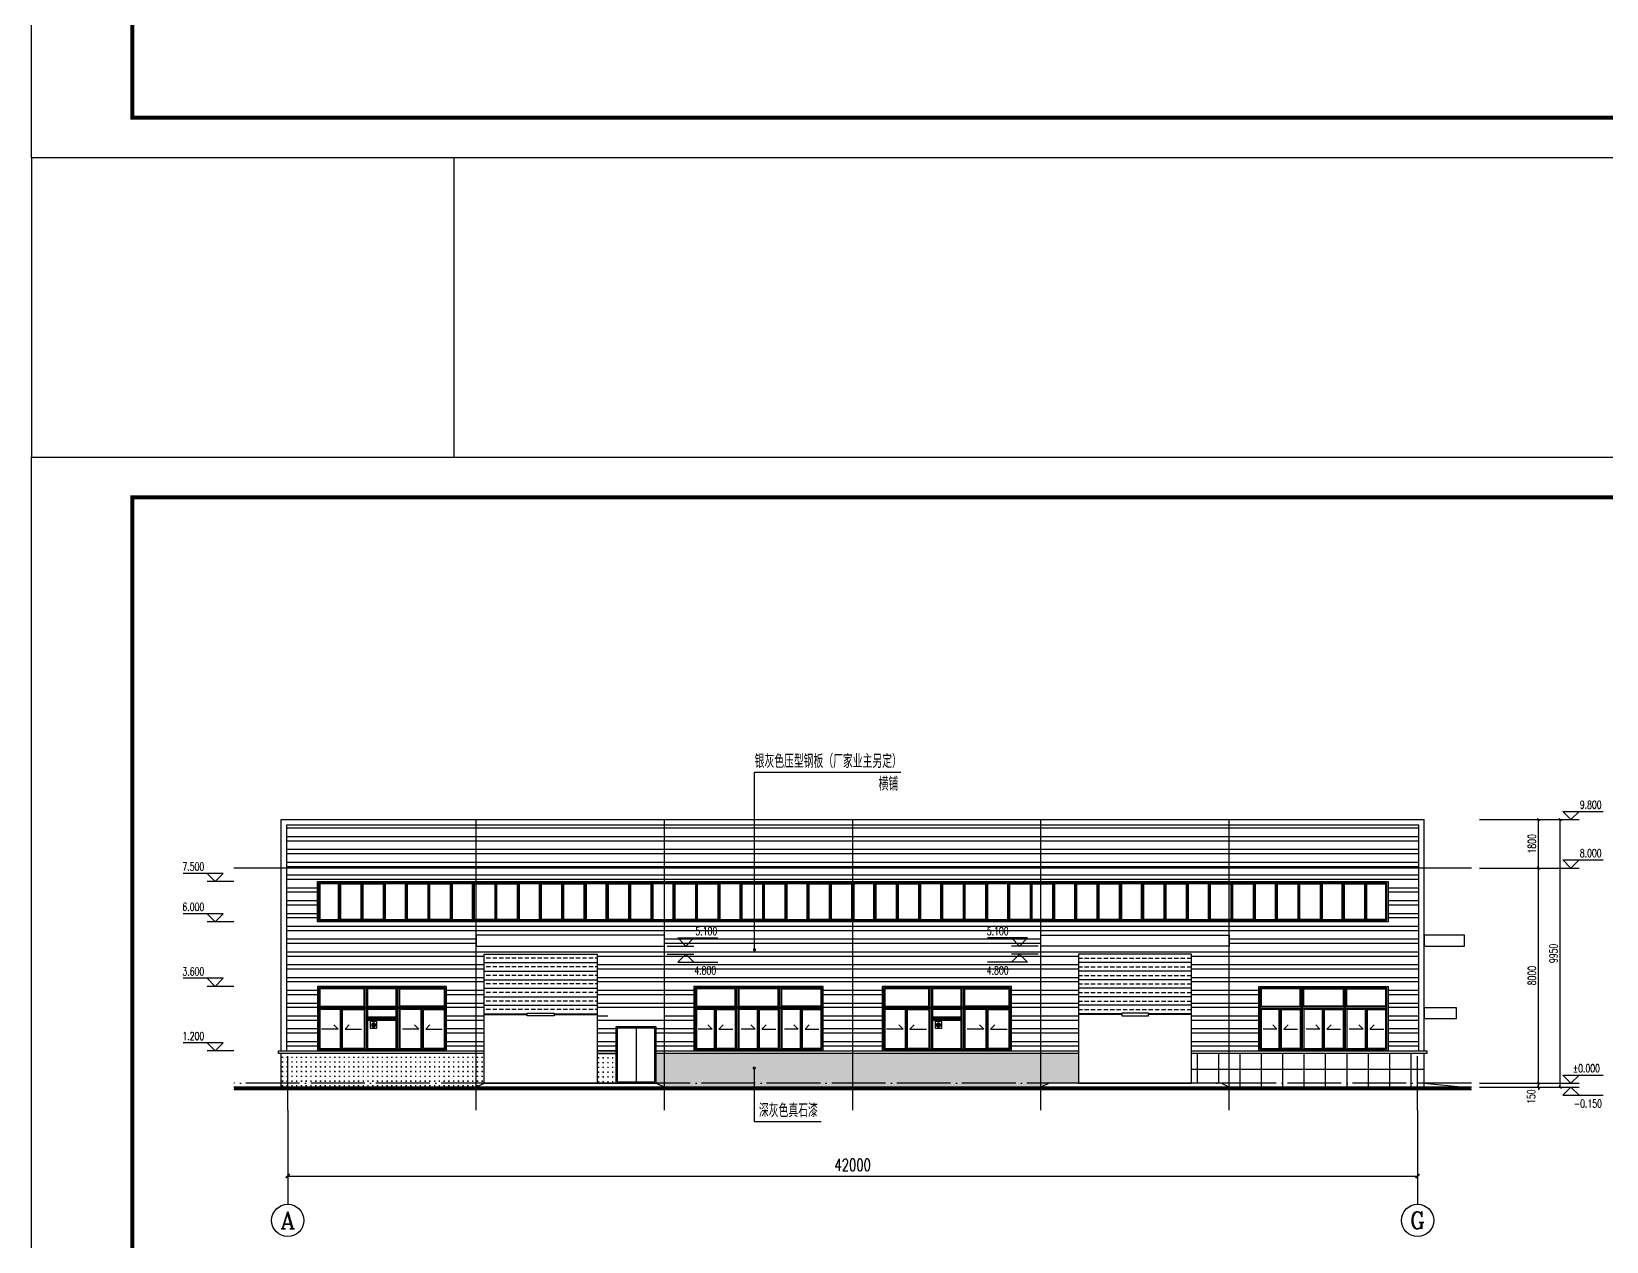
# Model space of a CAD drawing. Extents: x 170967 to 297117, y -33682 to 593582.
# Drawn here: x 170967 to 229515, y 169810 to 214793 of the extents above; entities that cross this region are included whole.
import ezdxf
from ezdxf.enums import TextEntityAlignment as Align

# ---------------------------------------------------------------- set-up
doc = ezdxf.new("R2010")
doc.units = 0
doc.header["$LTSCALE"] = 1000
doc.header["$MEASUREMENT"] = 0
doc.linetypes.add('DOTE', pattern=[2.42, 2, -0.2, 0.02, -0.2])
doc.layers.get('Defpoints').update_dxf_attribs({"color": 250})
for name, color, linetype in [('0 - 立面线', 7, 'Continuous'), ('0-建筑立面', 255, 'Continuous'), ('AXIS', 171, 'Continuous'), ('AXIS_TEXT', 7, 'Continuous'), ('DIM_ELEV', 171, 'Continuous'), ('DIM_LEAD', 171, 'Continuous'), ('DOTE', 14, 'DOTE'), ('PUB_TEXT', 7, 'Continuous'), ('TK', 4, 'Continuous'), ('WINDOW', 140, 'Continuous'), ('填充', 8, 'Continuous')]:
    doc.layers.add(name, color=color, linetype=linetype)
doc.layers.add('02', color=1, linetype='Continuous', lineweight=15)
doc.styles.add('_TCH_AXIS', font='COMPLEX', dxfattribs={"bigfont": 'GBCBIG'})
doc.styles.add('_TCH_DIM', font='SIMPLEX', dxfattribs={"bigfont": 'GBCBIG'})
doc.styles.add('_TCH_DIM_T3', font='SIMPLEX', dxfattribs={"width": 0.705882, "bigfont": 'GBCBIG'})
doc.styles.add('COMPLEX', font='COMPLEX')
doc.dimstyles.new('_TCH_ARCH&&100', dxfattribs={"dimtxt": 297.5, "dimasz": 100, "dimexe": 250, "dimexo": 300, "dimgap": 100, "dimtad": 1, "dimdec": 0, "dimzin": 0, "dimdsep": 46, "dimtxsty": '_TCH_DIM_T3', "dimblk": 'ARCHTICK', "dimcen": 0.09, "dimclrt": 7, "dimazin": 2, "dimtfac": 1, "dimtdec": 0, "dimtix": 1, "dimtmove": 2, "dimatfit": 3, "dimfxl": 0, "dimtolj": 1, "dimtzin": 0, "dimarcsym": 0})
doc.dimstyles.new('_TCH_ARCH&&150', dxfattribs={"dimtxt": 446.25, "dimasz": 150, "dimexe": 375, "dimexo": 450, "dimgap": 189.375, "dimtad": 1, "dimdec": 0, "dimzin": 0, "dimdsep": 46, "dimtxsty": '_TCH_DIM_T3', "dimblk": 'ARCHTICK', "dimcen": 0.09, "dimclrt": 7, "dimazin": 2, "dimtfac": 1, "dimtdec": 0, "dimtix": 1, "dimtmove": 2, "dimatfit": 3, "dimfxl": 0, "dimtolj": 1, "dimtzin": 0, "dimarcsym": 0})
pattern_1 = [(180, (185617.04, -178665.3), (-1e-14, -176.7767), [40, -136.7767]), (270, (185420.26, -178468.52), (176.7767, -1e-14), [40, -136.7767])]

# ---------------------------------------------------------------- blocks, each defined once
blk = doc.blocks.new('A$C474D48D3')
at = {"layer": '02'}
h = blk.add_hatch(color=256, dxfattribs=at)
edge = h.paths.add_edge_path()
edge.add_arc((-125, -125), 75, 0, 360)
blk.add_lwpolyline([(-250, 0), (0, 0), (0, -250), (-250, -250)], close=True)
blk.add_circle((-125, -125), 75)
blk = doc.blocks.new('A$C5D2F2028')
at = {"layer": 'WINDOW'}
for p, q in [((900, 50), (900, 1575)), ((3900, 50), (3900, 1575))]:
    blk.add_line(p, q, dxfattribs=at)
for points in [[(0, 0), (4800, 0), (4800, 2400), (0, 2400)], [(50, 50), (4750, 50), (4750, 2350), (50, 2350)], [(1775, 2350), (1825, 2350), (1825, 50), (1775, 50)], [(2975, 2350), (3025, 2350), (3025, 50), (2975, 50)], [(4750, 1625), (4750, 1575), (50, 1575), (50, 1625)]]:
    blk.add_lwpolyline(points, close=True, dxfattribs=at)
at = {"layer": 'WINDOW', "color": 252}
for points in [[(1735, 2310), (90, 2310), (90, 1665), (1735, 1665)], [(2935, 2310), (1865, 2310), (1865, 1665), (2935, 1665)], [(3065, 2310), (4710, 2310), (4710, 1665), (3065, 1665)], [(860, 1535), (90, 1535), (90, 90), (860, 90)], [(940, 1535), (1735, 1535), (1735, 90), (940, 90)], [(1865, 1265), (2935, 1265), (2935, 1535), (1865, 1535)], [(3860, 1535), (3065, 1535), (3065, 90), (3860, 90)], [(3940, 1535), (4710, 1535), (4710, 90), (3940, 90)], [(2935, 1135), (1865, 1135), (1865, 90), (2935, 90)]]:
    blk.add_lwpolyline(points, close=True, dxfattribs=at)
at = {"layer": 'WINDOW'}
for points in [[(1825, 1225), (2975, 1225)], [(2975, 1175), (1825, 1175)], [(615, 972), (771, 813), (160, 813)], [(1185, 972), (1029, 813), (1640, 813)], [(3615, 972), (3771, 813), (3160, 813)], [(4185, 972), (4029, 813), (4640, 813)]]:
    blk.add_lwpolyline(points, dxfattribs=at)
at = {"xscale": -1}
blk.add_blockref('A$C474D48D3', (1965, 1091), dxfattribs=at)
blk = doc.blocks.new('A$C56D60E92')
at = {"layer": '填充'}
h = blk.add_hatch(dxfattribs=at)
h.set_pattern_fill('ANSI33', color=250, scale=100, angle=135)
h.set_pattern_definition([(180, (-23503, -337664), (-3e-14, -317.5), []), (180, (-23661.75, -337505.25), (-3e-14, -317.5), [158.75, -79.375])])
h.paths.add_polyline_path([(2600, 2606), (2600, 2556), (4200, 2556), (4200, 4800), (0, 4800), (0, 2556), (1600, 2556), (1600, 2606)])
at = {"layer": 'WINDOW'}
for p, q in [((0, 2556), (1600, 2556)), ((2600, 2556), (4200, 2556))]:
    blk.add_line(p, q, dxfattribs=at)
for points in [[(0, 4800), (4200, 4800), (4200, 0), (0, 0)], [(2600, 2606), (2600, 2506), (1600, 2506), (1600, 2606)]]:
    blk.add_lwpolyline(points, close=True, dxfattribs=at)
blk = doc.blocks.new('A$C1AEC7027')
at = {"layer": 'WINDOW'}
blk.add_line((750, 2050), (750, 50), dxfattribs=at)
for points in [[(1500, 2100), (0, 2100), (0, 0), (1500, 0)], [(1450, 2050), (50, 2050), (50, 50), (1450, 50)]]:
    blk.add_lwpolyline(points, close=True, dxfattribs=at)
blk = doc.blocks.new('A$C22645104')
at = {"layer": 'WINDOW'}
for p, q in [((0, 50), (0, 1450)), ((829, 50), (829, 1450)), ((1658, 50), (1658, 1450)), ((2487, 50), (2487, 1450)), ((3317, 50), (3317, 1450)), ((4146, 50), (4146, 1450)), ((4975, 50), (4975, 1450)), ((5804, 50), (5804, 1450)), ((6633, 50), (6633, 1450)), ((7462, 50), (7462, 1450)), ((8292, 50), (8292, 1450)), ((9121, 50), (9121, 1450)), ((9950, 50), (9950, 1450)), ((10779, 50), (10779, 1450)), ((11608, 50), (11608, 1450)), ((12437, 50), (12437, 1450)), ((13267, 50), (13267, 1450)), ((14096, 50), (14096, 1450)), ((14925, 50), (14925, 1450)), ((15754, 50), (15754, 1450)), ((16583, 50), (16583, 1450)), ((17412, 50), (17412, 1450)), ((18242, 50), (18242, 1450)), ((19071, 50), (19071, 1450)), ((19900, 50), (19900, 1450)), ((20729, 50), (20729, 1450)), ((21558, 50), (21558, 1450)), ((22387, 50), (22387, 1450)), ((23217, 50), (23217, 1450)), ((24046, 50), (24046, 1450)), ((24875, 50), (24875, 1450)), ((25704, 50), (25704, 1450)), ((26533, 50), (26533, 1450)), ((27362, 50), (27362, 1450)), ((28192, 50), (28192, 1450)), ((29021, 50), (29021, 1450)), ((29850, 50), (29850, 1450)), ((30679, 50), (30679, 1450)), ((31508, 50), (31508, 1450)), ((32337, 50), (32337, 1450)), ((33167, 50), (33167, 1450)), ((33996, 50), (33996, 1450)), ((34825, 50), (34825, 1450)), ((35654, 50), (35654, 1450)), ((36483, 50), (36483, 1450)), ((37312, 50), (37312, 1450)), ((38142, 50), (38142, 1450)), ((38971, 50), (38971, 1450))]:
    blk.add_line(p, q, dxfattribs=at)
for points in [[(39800, 0), (0, 0), (0, 1500), (39800, 1500)], [(39750, 50), (50, 50), (50, 1450), (39750, 1450)]]:
    blk.add_lwpolyline(points, close=True, dxfattribs=at)
at = {"layer": 'WINDOW', "color": 251}
for points in [[(90, 90), (789, 90), (789, 1410), (90, 1410)], [(1618, 90), (869, 90), (869, 1410), (1618, 1410)], [(2447, 90), (1698, 90), (1698, 1410), (2447, 1410)], [(2527, 90), (3277, 90), (3277, 1410), (2527, 1410)], [(4106, 90), (3357, 90), (3357, 1410), (4106, 1410)], [(4935, 90), (4186, 90), (4186, 1410), (4935, 1410)], [(5015, 90), (5764, 90), (5764, 1410), (5015, 1410)], [(6593, 90), (5844, 90), (5844, 1410), (6593, 1410)], [(7422, 90), (6673, 90), (6673, 1410), (7422, 1410)], [(7502, 90), (8252, 90), (8252, 1410), (7502, 1410)], [(9081, 90), (8332, 90), (8332, 1410), (9081, 1410)], [(9910, 90), (9161, 90), (9161, 1410), (9910, 1410)], [(9990, 90), (10739, 90), (10739, 1410), (9990, 1410)], [(11568, 90), (10819, 90), (10819, 1410), (11568, 1410)], [(12397, 90), (11648, 90), (11648, 1410), (12397, 1410)], [(12477, 90), (13227, 90), (13227, 1410), (12477, 1410)], [(14056, 90), (13307, 90), (13307, 1410), (14056, 1410)], [(14885, 90), (14136, 90), (14136, 1410), (14885, 1410)], [(14965, 90), (15714, 90), (15714, 1410), (14965, 1410)], [(16543, 90), (15794, 90), (15794, 1410), (16543, 1410)], [(17372, 90), (16623, 90), (16623, 1410), (17372, 1410)], [(17452, 90), (18202, 90), (18202, 1410), (17452, 1410)], [(19031, 90), (18282, 90), (18282, 1410), (19031, 1410)], [(19860, 90), (19111, 90), (19111, 1410), (19860, 1410)], [(19940, 90), (20689, 90), (20689, 1410), (19940, 1410)], [(21518, 90), (20769, 90), (20769, 1410), (21518, 1410)], [(22347, 90), (21598, 90), (21598, 1410), (22347, 1410)], [(22427, 90), (23177, 90), (23177, 1410), (22427, 1410)], [(24006, 90), (23257, 90), (23257, 1410), (24006, 1410)], [(24835, 90), (24086, 90), (24086, 1410), (24835, 1410)], [(24915, 90), (25664, 90), (25664, 1410), (24915, 1410)], [(26493, 90), (25744, 90), (25744, 1410), (26493, 1410)], [(27322, 90), (26573, 90), (26573, 1410), (27322, 1410)], [(27402, 90), (28152, 90), (28152, 1410), (27402, 1410)], [(28981, 90), (28232, 90), (28232, 1410), (28981, 1410)], [(29810, 90), (29061, 90), (29061, 1410), (29810, 1410)], [(29890, 90), (30639, 90), (30639, 1410), (29890, 1410)], [(31468, 90), (30719, 90), (30719, 1410), (31468, 1410)], [(32297, 90), (31548, 90), (31548, 1410), (32297, 1410)], [(32377, 90), (33127, 90), (33127, 1410), (32377, 1410)], [(33956, 90), (33207, 90), (33207, 1410), (33956, 1410)], [(34785, 90), (34036, 90), (34036, 1410), (34785, 1410)], [(34865, 90), (35614, 90), (35614, 1410), (34865, 1410)], [(36443, 90), (35694, 90), (35694, 1410), (36443, 1410)], [(37272, 90), (36523, 90), (36523, 1410), (37272, 1410)], [(37352, 90), (38102, 90), (38102, 1410), (37352, 1410)], [(38931, 90), (38182, 90), (38182, 1410), (38931, 1410)], [(39011, 1410), (39710, 1410), (39710, 90), (39011, 90)]]:
    blk.add_lwpolyline(points, close=True, dxfattribs=at)
blk = doc.blocks.new('A$C7BE47643')
at = {"layer": 'WINDOW'}
for p, q in [((800, 50), (800, 1575)), ((2400, 50), (2400, 1575)), ((4000, 50), (4000, 1575))]:
    blk.add_line(p, q, dxfattribs=at)
for points in [[(0, 0), (4800, 0), (4800, 2400), (0, 2400)], [(50, 50), (4750, 50), (4750, 2350), (50, 2350)], [(1575, 2350), (1625, 2350), (1625, 50), (1575, 50)], [(3175, 2350), (3225, 2350), (3225, 50), (3175, 50)], [(4750, 1625), (4750, 1575), (50, 1575), (50, 1625)]]:
    blk.add_lwpolyline(points, close=True, dxfattribs=at)
at = {"layer": 'WINDOW', "color": 252}
for points in [[(1535, 2310), (90, 2310), (90, 1665), (1535, 1665)], [(3135, 2310), (1665, 2310), (1665, 1665), (3135, 1665)], [(3265, 2310), (4710, 2310), (4710, 1665), (3265, 1665)], [(760, 1535), (90, 1535), (90, 90), (760, 90)], [(840, 1535), (1535, 1535), (1535, 90), (840, 90)], [(2360, 1535), (1665, 1535), (1665, 90), (2360, 90)], [(2440, 1535), (3135, 1535), (3135, 90), (2440, 90)], [(3960, 1535), (3265, 1535), (3265, 90), (3960, 90)], [(4040, 1535), (4710, 1535), (4710, 90), (4040, 90)]]:
    blk.add_lwpolyline(points, close=True, dxfattribs=at)
at = {"layer": 'WINDOW'}
for points in [[(515, 972), (671, 813), (160, 813)], [(1085, 972), (929, 813), (1440, 813)], [(2115, 972), (2271, 813), (1760, 813)], [(2685, 972), (2529, 813), (3040, 813)], [(3715, 972), (3871, 813), (3360, 813)], [(4285, 972), (4129, 813), (4640, 813)]]:
    blk.add_lwpolyline(points, dxfattribs=at)
blk = doc.blocks.new('GeYuanFrame_12877651', base_point=(20.09, 4.53))
at = {"layer": 'TK'}
blk.add_lwpolyline([(20.09, 4.53), (20.09, 598.53), (861.09, 598.53), (861.09, 4.53)], close=True, dxfattribs=at)
at = {"layer": 'TK', "const_width": 1}
blk.add_lwpolyline([(45.09, 588.53), (851.09, 588.53), (851.09, 14.53), (45.09, 14.53)], close=True, dxfattribs=at)
blk = doc.blocks.new('GeYuanFrame_23765231', base_point=(20.09, 4.53))
at = {"layer": 'TK'}
blk.add_lwpolyline([(20.09, 4.53), (20.09, 598.53), (861.09, 598.53), (861.09, 4.53)], close=True, dxfattribs=at)
at = {"layer": 'TK', "const_width": 1}
blk.add_lwpolyline([(45.09, 588.53), (851.09, 588.53), (851.09, 14.53), (45.09, 14.53)], close=True, dxfattribs=at)
blk = doc.blocks.new('_AXISO')
blk.add_circle((0, 0), 0.5)
at = {"layer": 'AXIS_TEXT', "style": 'COMPLEX', "width": 1.041667}
blk.add_attdef('A', text='', height=0.56, dxfattribs=at).set_placement((-0.25, -0.28), (0.25, -0.28), align=Align.FIT)
blk = doc.blocks.new('_ArchTick')
at = {"color": 0, "linetype": 'ByBlock', "const_width": 0.4}
blk.add_lwpolyline([(-0.5, -0.5), (0.5, 0.5)], dxfattribs=at)
blk = doc.blocks.new('*D117')
at = {"layer": 'AXIS', "color": 0, "lineweight": -2}
for p, q in [((180493, 174245), (180493, 171870)), ((222493, 174245), (222493, 171870)), ((180493, 172245), (222493, 172245))]:
    blk.add_line(p, q, dxfattribs=at)
at = {"layer": 'Defpoints', "color": 0}
for p in [(180493, 174695), (222493, 174695), (222493, 172245)]:
    blk.add_point(p, dxfattribs=at)
at = {"layer": 'AXIS', "color": 0, "lineweight": -2, "xscale": 150, "yscale": 150, "zscale": 150, "rotation": 180}
blk.add_blockref('_ArchTick', (180493, 172245), dxfattribs=at)
at = {"layer": 'AXIS', "color": 0, "lineweight": -2, "xscale": 150, "yscale": 150, "zscale": 150}
blk.add_blockref('_ArchTick', (222493, 172245), dxfattribs=at)
at = {"layer": 'AXIS', "color": 7, "insert": (201493, 172657), "char_height": 446.2, "attachment_point": 5, "style": '_TCH_DIM_T3'}
blk.add_mtext('\\A1;42000', dxfattribs=at)
blk = doc.blocks.new('*D118')
at = {"layer": 'AXIS', "color": 0, "lineweight": -2}
for p, q in [((224793, 185495), (228043, 185495)), ((227793, 175545), (227793, 185495)), ((224793, 175545), (228043, 175545))]:
    blk.add_line(p, q, dxfattribs=at)
at = {"layer": 'Defpoints', "color": 0}
for p in [(224493, 185495), (227793, 185495), (224493, 175545)]:
    blk.add_point(p, dxfattribs=at)
at = {"layer": 'AXIS', "color": 0, "lineweight": -2, "xscale": 100, "yscale": 100, "zscale": 100}
for p, rotation in [((227793, 185495), 90), ((227793, 175545), 270)]:
    blk.add_blockref('_ArchTick', p, dxfattribs=dict(at, rotation=rotation))
at = {"layer": 'AXIS', "color": 7, "insert": (227544, 180520), "char_height": 297.5, "attachment_point": 5, "rotation": 90, "style": '_TCH_DIM_T3'}
blk.add_mtext('\\A1;9950', dxfattribs=at)
blk = doc.blocks.new('*D119')
at = {"layer": 'AXIS', "color": 0, "lineweight": -2}
for p, q in [((224793, 175695), (227243, 175695)), ((226993, 175695), (226993, 175795)), ((226993, 175545), (226993, 175695)), ((224793, 175545), (227243, 175545)), ((226993, 175545), (226993, 175445))]:
    blk.add_line(p, q, dxfattribs=at)
at = {"layer": 'Defpoints', "color": 0}
for p in [(224493, 175695), (226993, 175695), (224493, 175545)]:
    blk.add_point(p, dxfattribs=at)
at = {"layer": 'AXIS', "color": 0, "lineweight": -2, "xscale": 100, "yscale": 100, "zscale": 100}
for p, rotation in [((226993, 175695), 270), ((226993, 175545), 90)]:
    blk.add_blockref('_ArchTick', p, dxfattribs=dict(at, rotation=rotation))
at = {"layer": 'AXIS', "color": 7, "insert": (226718, 175195), "char_height": 297.5, "attachment_point": 5, "rotation": 90, "style": '_TCH_DIM_T3'}
blk.add_mtext('\\A1;150', dxfattribs=at)
blk = doc.blocks.new('*D120')
at = {"layer": 'AXIS', "color": 0, "lineweight": -2}
for p, q in [((224793, 183695), (227243, 183695)), ((226993, 175695), (226993, 183695)), ((224793, 175695), (227243, 175695))]:
    blk.add_line(p, q, dxfattribs=at)
at = {"layer": 'Defpoints', "color": 0}
for p in [(224493, 183695), (226993, 183695), (224493, 175695)]:
    blk.add_point(p, dxfattribs=at)
at = {"layer": 'AXIS', "color": 0, "lineweight": -2, "xscale": 100, "yscale": 100, "zscale": 100}
for p, rotation in [((226993, 183695), 90), ((226993, 175695), 270)]:
    blk.add_blockref('_ArchTick', p, dxfattribs=dict(at, rotation=rotation))
at = {"layer": 'AXIS', "color": 7, "insert": (226744, 179695), "char_height": 297.5, "attachment_point": 5, "rotation": 90, "style": '_TCH_DIM_T3'}
blk.add_mtext('\\A1;8000', dxfattribs=at)
blk = doc.blocks.new('*D121')
at = {"layer": 'AXIS', "color": 0, "lineweight": -2}
for p, q in [((224793, 185495), (227243, 185495)), ((226993, 183695), (226993, 185495)), ((224793, 183695), (227243, 183695))]:
    blk.add_line(p, q, dxfattribs=at)
at = {"layer": 'Defpoints', "color": 0}
for p in [(224493, 185495), (226993, 185495), (224493, 183695)]:
    blk.add_point(p, dxfattribs=at)
at = {"layer": 'AXIS', "color": 0, "lineweight": -2, "xscale": 100, "yscale": 100, "zscale": 100}
for p, rotation in [((226993, 185495), 90), ((226993, 183695), 270)]:
    blk.add_blockref('_ArchTick', p, dxfattribs=dict(at, rotation=rotation))
at = {"layer": 'AXIS', "color": 7, "insert": (226744, 184595), "char_height": 297.5, "attachment_point": 5, "rotation": 90, "style": '_TCH_DIM_T3'}
blk.add_mtext('\\A1;1800', dxfattribs=at)

msp = doc.modelspace()

# ---------------------------------------------------------------- hatches: boundary and pattern name
at = {"layer": '填充'}
h = msp.add_hatch(dxfattribs=at)
h.set_pattern_fill('ANSI32,_O', color=250, scale=100, angle=135)
h.set_pattern_definition([(180, (185672.43, -178669.97), (-3e-14, -476.25), []), (180, (185513.7, -178511.2), (-3e-14, -476.25), [])])
h.paths.add_polyline_path([(181593.1, 181694.9), (181593.1, 183194.9), (221393.1, 183194.9), (221393.1, 181694.9)], flags=16)
h.paths.add_polyline_path([(194493.1, 178494.9), (194493.1, 178094.9), (192393.1, 178094.9), (192393.1, 178494.9)], flags=16)
h.paths.add_polyline_path([(208493.1, 180794.9), (208493.1, 181194.9), (215493.1, 181194.9), (215493.1, 180794.9)], flags=16)
h.paths.add_polyline_path([(200393.1, 179294.9), (200393.1, 176894.9), (202593.1, 176894.9), (202593.1, 179294.9), (207393.1, 179294.9), (207393.1, 176894.9), (209893.1, 176894.9), (209893.1, 180494.9), (214093.1, 180494.9), (214093.1, 176894.9), (216593.1, 176894.9), (216593.1, 179294.9), (221393.1, 179294.9), (221393.1, 176894.9), (222533.1, 176894.9), (222533.1, 185294.9), (180453.1, 185294.9), (180453.1, 176894.9), (181593.1, 176894.9), (181593.1, 179294.9), (186393.1, 179294.9), (186393.1, 176894.9), (187793.1, 176894.9), (187793.1, 180494.9), (191993.1, 180494.9), (191993.1, 176894.9), (192693.1, 176894.9), (192693.1, 177794.9), (194193.1, 177794.9), (194193.1, 176894.9), (195593.1, 176894.9), (195593.1, 179294.9)])
h.paths.add_polyline_path([(194493.1, 181194.9), (194493.1, 180794.9), (187493.1, 180794.9), (187493.1, 181194.9)], flags=16)
h = msp.add_hatch(dxfattribs=at)
h.set_pattern_fill('石膏板', color=250, scale=50, angle=135)
h.set_pattern_definition(pattern_1)
h.paths.add_polyline_path([(187793.1, 176794.9), (180253.1, 176794.9), (180253.1, 175544.9), (187493.1, 175544.9), (187793.1, 175694.9)])
h = msp.add_hatch(dxfattribs=at)
h.set_pattern_fill('石膏板', color=250, scale=50, angle=135)
h.set_pattern_definition([(180, (160947.54, -156766.8), (-1e-14, -176.7767), [40, -136.7767]), (270, (160750.76, -156570.02), (176.7767, -1e-14), [40, -136.7767])])
h.paths.add_polyline_path([(192693.1, 176794.9), (191993.1, 176794.9), (191993.1, 175694.9), (192693.1, 175694.9)])
h = msp.add_hatch(dxfattribs=at)
h.set_pattern_fill('石膏板', color=250, scale=50, angle=135)
h.set_pattern_definition(pattern_1)
h.paths.add_polyline_path([(209893.1, 176794.9), (194193.1, 176794.9), (194193.1, 175694.9), (194493.1, 175544.9), (208493.1, 175544.9), (208793.1, 175694.9), (209893.1, 175694.9)])
h = msp.add_hatch(dxfattribs=at)
h.set_pattern_fill('NET', color=250, scale=250)
h.set_pattern_definition([(0, (0, 0), (0, 793.75), []), (90, (0, 0), (-793.75, 5e-14), [])])
h.paths.add_polyline_path([(222733.1, 176794.9), (214093.1, 176794.9), (214093.1, 175694.9), (215193.1, 175694.9), (215493.1, 175544.9), (222733.1, 175544.9)])

# ---------------------------------------------------------------- linework, layer by layer
for p, q in [((180253.1, 176894.9), (180253.1, 185494.9)), ((180453.1, 176894.9), (180453.1, 185294.9)), ((180153.1, 176794.9), (180153.1, 176894.9)), ((180253.1, 175544.9), (180253.1, 176794.9))]:
    msp.add_line(p, q)
msp.add_lwpolyline([(170967.1, 198973.5), (186680.4, 198973.5), (186680.4, 210095.1), (170967.1, 210095.1)], close=True)
at = {"const_width": 100}
msp.add_lwpolyline([(224493.1, 175494.9), (178493.1, 175494.9)], dxfattribs=at)
for points in [[(224493.1, 175544.9), (178493.1, 175544.9)], [(224493.1, 175444.9), (178493.1, 175444.9)]]:
    msp.add_lwpolyline(points)
at = {"layer": '0 - 立面线'}
for p, q in [((222533.1, 176894.9), (222533.1, 185294.9)), ((222733.1, 176894.9), (222733.1, 185494.9)), ((180153.1, 176894.9), (187793.1, 176894.9)), ((192693.1, 176894.9), (191993.1, 176894.9)), ((191993.1, 176894.9), (192693.1, 176894.9)), ((194193.1, 176894.9), (209893.1, 176894.9)), ((214093.1, 176894.9), (222833.1, 176894.9)), ((222833.1, 176894.9), (222833.1, 176794.9)), ((187793.1, 176794.9), (180153.1, 176794.9)), ((192693.1, 176794.9), (191993.1, 176794.9)), ((191993.1, 176794.9), (192693.1, 176794.9)), ((209893.1, 176794.9), (194193.1, 176794.9)), ((222833.1, 176794.9), (214093.1, 176794.9)), ((222733.1, 175544.9), (222733.1, 176794.9))]:
    msp.add_line(p, q, dxfattribs=at)
for points in [[(222733.1, 181194.9), (222733.1, 180794.9), (224233.1, 180794.9), (224233.1, 181194.9)], [(222733.1, 178494.9), (222733.1, 178094.9), (223933.1, 178094.9), (223933.1, 178494.9)]]:
    msp.add_lwpolyline(points, close=True, dxfattribs=at)
at = {"layer": '0-建筑立面'}
for p, q in [((180253.1, 185494.9), (222733.1, 185494.9)), ((180453.1, 185294.9), (222533.1, 185294.9)), ((222733.1, 175694.9), (224233.1, 175544.9))]:
    msp.add_line(p, q, dxfattribs=at)
at = {"layer": 'AXIS'}
for p, q in [((180493.1, 174694.9), (180493.1, 171194.9)), ((222493.1, 174694.9), (222493.1, 171194.9))]:
    msp.add_line(p, q, dxfattribs=at)
at = {"layer": 'Defpoints'}
for p, q in [((187493.1, 174694.9), (187493.1, 185494.9)), ((194493.1, 174694.9), (194493.1, 185494.9)), ((201493.1, 174694.9), (201493.1, 185494.9)), ((208493.1, 174694.9), (208493.1, 185494.9)), ((215493.1, 174694.9), (215493.1, 185494.9)), ((224493.1, 183694.9), (178493.1, 183694.9))]:
    msp.add_line(p, q, dxfattribs=at)
at = {"layer": 'DIM_ELEV'}
for p, q in [((228193.1, 185494.9), (227893.1, 185794.9)), ((227893.1, 185794.9), (229392.6, 185794.9)), ((228193.1, 185494.9), (228493.1, 185794.9)), ((226993.1, 185494.9), (228493.1, 185494.9)), ((228193.1, 183694.9), (227893.1, 183994.9)), ((227893.1, 183994.9), (229392.6, 183994.9)), ((228193.1, 183694.9), (228493.1, 183994.9)), ((178093.1, 183494.9), (176608.6, 183494.9)), ((177793.1, 183194.9), (177493.1, 183494.9)), ((177793.1, 183194.9), (178093.1, 183494.9)), ((226993.1, 183694.9), (228493.1, 183694.9)), ((178493.1, 183194.9), (177493.1, 183194.9)), ((178093.1, 181994.9), (176608.6, 181994.9)), ((177793.1, 181694.9), (177493.1, 181994.9)), ((178493.1, 181694.9), (177493.1, 181694.9)), ((177793.1, 181694.9), (178093.1, 181994.9)), ((195293.1, 180794.9), (194993.1, 181094.9)), ((194993.1, 181094.9), (196477.6, 181094.9)), ((195293.1, 180794.9), (195593.1, 181094.9)), ((207993.1, 181094.9), (206508.6, 181094.9)), ((207693.1, 180794.9), (207393.1, 181094.9)), ((207693.1, 180794.9), (207993.1, 181094.9)), ((194593.1, 180794.9), (195593.1, 180794.9)), ((194593.1, 180494.9), (195593.1, 180494.9)), ((195293.1, 180494.9), (194993.1, 180194.9)), ((195293.1, 180494.9), (195593.1, 180194.9)), ((208393.1, 180794.9), (207393.1, 180794.9)), ((207693.1, 180494.9), (207393.1, 180194.9)), ((208393.1, 180494.9), (207393.1, 180494.9)), ((207693.1, 180494.9), (207993.1, 180194.9)), ((194993.1, 180194.9), (196477.6, 180194.9)), ((207993.1, 180194.9), (206508.6, 180194.9)), ((178093.1, 179594.9), (176608.6, 179594.9)), ((177793.1, 179294.9), (177493.1, 179594.9)), ((178493.1, 179294.9), (177493.1, 179294.9)), ((177793.1, 179294.9), (178093.1, 179594.9)), ((178093.1, 177194.9), (176608.6, 177194.9)), ((177793.1, 176894.9), (177493.1, 177194.9)), ((178493.1, 176894.9), (177493.1, 176894.9)), ((177793.1, 176894.9), (178093.1, 177194.9)), ((226993.1, 175694.9), (228493.1, 175694.9)), ((228193.1, 175694.9), (227893.1, 175994.9)), ((227893.1, 175994.9), (229392.6, 175994.9)), ((228193.1, 175694.9), (228493.1, 175994.9)), ((226993.1, 175544.9), (228493.1, 175544.9)), ((228193.1, 175544.9), (227893.1, 175244.9)), ((227893.1, 175244.9), (229392.6, 175244.9)), ((228193.1, 175544.9), (228493.1, 175244.9))]:
    msp.add_line(p, q, dxfattribs=at)
at = {"layer": 'DIM_LEAD'}
for p, q in [((197843, 180656.8), (197843, 187256.1)), ((197843, 187256.1), (203278.4, 187256.1)), ((197833.6, 176255.1), (197833.6, 174272.6)), ((197833.6, 174272.6), (200322.7, 174272.6))]:
    msp.add_line(p, q, dxfattribs=at)
at = {"layer": 'DIM_LEAD', "const_width": 60}
for points in [[(197843, 180626.8, 1), (197843, 180686.8, 1)], [(197833.6, 176285.1, 1), (197833.6, 176225.1, 1)]]:
    msp.add_lwpolyline(points, format="xyb", close=True, dxfattribs=at)
at = {"layer": 'DOTE'}
for p, q in [((180493.1, 174694.9), (180493.1, 176894.9)), ((222493.1, 174694.9), (222493.1, 176894.9)), ((224493.1, 175694.9), (178493.1, 175694.9))]:
    msp.add_line(p, q, dxfattribs=at)
at = {"layer": 'WINDOW'}
for points in [[(187493.1, 181194.9), (187493.1, 180794.9), (194493.1, 180794.9), (194493.1, 181194.9)], [(215493.1, 181194.9), (215493.1, 180794.9), (208493.1, 180794.9), (208493.1, 181194.9)], [(187793.1, 175694.9), (194193.1, 175694.9), (194493.1, 175544.9), (187493.1, 175544.9)], [(215193.1, 175694.9), (208793.1, 175694.9), (208493.1, 175544.9), (215493.1, 175544.9)]]:
    msp.add_lwpolyline(points, close=True, dxfattribs=at)

# ---------------------------------------------------------------- block references
for p in [(181593.1, 176894.9), (202593.1, 176894.9)]:
    msp.add_blockref('A$C5D2F2028', p)
at = {"layer": '0-建筑立面', "xscale": 150, "yscale": 150, "zscale": 150}
for name, p in [('GeYuanFrame_12877651', (170967.1, 210095.1)), ('GeYuanFrame_23765231', (170967.1, 109873.5))]:
    msp.add_blockref(name, p, dxfattribs=at)
at = {"layer": '0-建筑立面'}
for name, p in [('A$C22645104', (181593.1, 181694.9)), ('A$C56D60E92', (187793.1, 175694.9)), ('A$C1AEC7027', (192693.1, 175694.9))]:
    msp.add_blockref(name, p, dxfattribs=at)
at = {"layer": '0-建筑立面', "xscale": -1}
msp.add_blockref('A$C56D60E92', (214093.1, 175694.9), dxfattribs=at)
at = {"layer": 'AXIS'}
ref = msp.add_blockref('_AXISO', (180493.1, 170594.9), dxfattribs=dict(at, xscale=1200, yscale=1200, zscale=1200))
ref.add_attrib('A', 'A', dxfattribs={"layer": 'AXIS_TEXT', "height": 637.8, "style": '_TCH_AXIS'}).set_placement((180219.8, 170276), (180766.5, 170276), align=Align.FIT)
ref = msp.add_blockref('_AXISO', (222493.1, 170594.9), dxfattribs=dict(at, xscale=1200, yscale=1200, zscale=1200))
ref.add_attrib('A', 'G', dxfattribs={"layer": 'AXIS_TEXT', "height": 637.8, "style": '_TCH_AXIS'}).set_placement((222219.8, 170276), (222766.5, 170276), align=Align.FIT)
at = {"layer": 'WINDOW'}
msp.add_blockref('A$C7BE47643', (195593.1, 176894.9), dxfattribs=at)
at = {"layer": 'WINDOW', "xscale": -1}
msp.add_blockref('A$C7BE47643', (221393.1, 176894.9), dxfattribs=at)

# ---------------------------------------------------------------- texts
at = {"layer": 'PUB_TEXT', "style": '_TCH_DIM'}
for s, height, p in [('银灰色压型钢板（厂家业主另定）', 506.383, (197850.2, 187413.6)), ('横铺', 506.38, (202456.3, 186573.6)), ('深灰色真石漆', 506.38, (198009.3, 174430.1))]:
    msp.add_text(s, height=height, dxfattribs=at).set_placement(p)
at = {"layer": 'PUB_TEXT', "style": '_TCH_DIM', "width": 0.705882}
for s, p in [('9.800', (228522.6, 185899.9)), ('7.500', (176578.6, 183599.9)), ('8.000', (228522.6, 184099.9)), ('6.000', (176578.6, 182099.9)), ('5.100', (195647.6, 181199.9)), ('5.100', (206478.6, 181199.9)), ('3.600', (176578.6, 179699.9)), ('4.800', (195607.6, 179739.9)), ('4.800', (206478.6, 179739.9)), ('1.200', (176578.6, 177299.9)), ('%%P0.000', (228262.6, 176099.9)), ('-0.150', (228302.6, 174789.9))]:
    msp.add_text(s, height=297.5, dxfattribs=at).set_placement(p)

# ---------------------------------------------------------------- dimensions: what is measured, and where the dimension line sits
at = {"layer": 'AXIS'}
for p1, p2, distance, dimstyle, picture, middle in [((224493.1, 175544.9), (224493.1, 185494.9), -3300, '_TCH_ARCH&&100', '*D118', (227544.4, 180519.9)), ((224493.1, 183694.9), (224493.1, 185494.9), -2500, '_TCH_ARCH&&100', '*D121', (226744.4, 184594.9)), ((224493.1, 175694.9), (224493.1, 183694.9), -2500, '_TCH_ARCH&&100', '*D120', (226744.4, 179694.9)), ((180493.1, 174694.9), (222493.1, 174694.9), -2450, '_TCH_ARCH&&150', '*D117', (201493.1, 172657.4))]:
    dim = msp.add_aligned_dim(p1=p1, p2=p2, distance=distance, dimstyle=dimstyle, dxfattribs=at)
    dim.commit()
    dim.dimension.update_dxf_attribs({"geometry": picture, "text_midpoint": middle})
dim = msp.add_linear_dim(base=(226993.1, 175694.9), p1=(224493.1, 175544.9), p2=(224493.1, 175694.9), angle=90, dimstyle='_TCH_ARCH&&100', dxfattribs=at)
dim.commit()
dim.dimension.update_dxf_attribs({"geometry": '*D119', "text_midpoint": (226718.1, 175194.9), "dimtype": 161})

doc.saveas('drawing.dxf')
